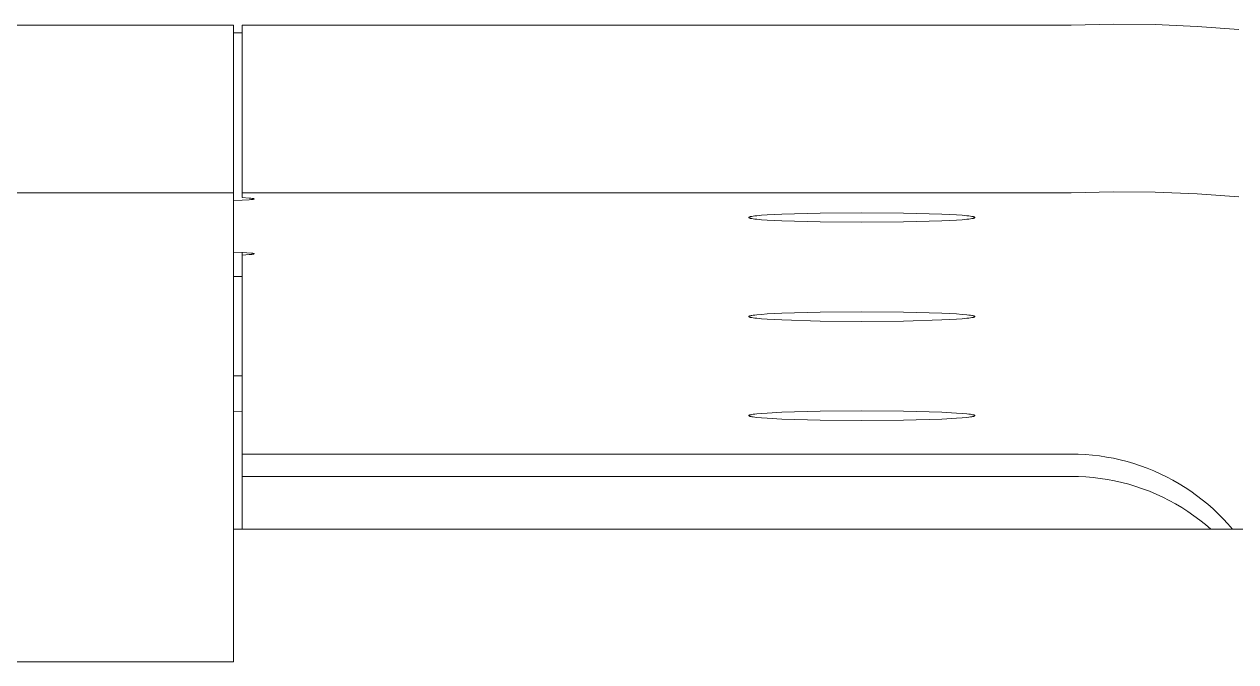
# Model space of a CAD drawing. Header units: inches. Extents: x -12 to 193, y -19 to 105.
# Drawn here: x 0.465 to 1.604, y 103.015 to 103.615 of the extents above; entities that cross this region are included whole.
import ezdxf

# ---------------------------------------------------------------- set-up
doc = ezdxf.new("R2010")
doc.units = ezdxf.units.IN
doc.layers.add('ZANO_R', color=7, linetype='Continuous', lineweight=0)

msp = doc.modelspace()

# ---------------------------------------------------------------- linework, layer by layer
at = {"layer": 'ZANO_R'}
for p, q in [((0.66226, 103.61349), (0.26856, 103.61349)), ((0.66226, 103.61349), (0.66226, 103.45615)), ((0.67014, 103.60654), (0.66226, 103.60629)), ((1.44966, 103.61353), (0.67014, 103.61353)), ((0.67014, 103.61353), (0.67014, 103.45619)), ((1.4891, 103.61452), (1.44966, 103.61353)), ((1.52855, 103.61418), (1.4891, 103.61452)), ((1.56796, 103.61251), (1.52855, 103.61418)), ((1.6073, 103.60952), (1.56796, 103.61251)), ((0.26856, 103.45615), (0.66226, 103.45615)), ((0.66226, 103.45615), (0.66226, 103.11839)), ((0.67014, 103.4492), (0.66226, 103.44895)), ((1.44966, 103.45619), (0.67014, 103.45619)), ((0.67014, 103.45619), (0.67014, 103.45156)), ((0.67014, 103.45156), (0.67672, 103.45119)), ((0.67672, 103.44957), (0.67014, 103.4492)), ((0.67672, 103.45119), (0.67843, 103.45104)), ((0.67843, 103.44972), (0.67672, 103.44957)), ((0.67843, 103.45104), (0.67981, 103.45088)), ((0.67981, 103.44988), (0.67843, 103.44972)), ((0.67981, 103.45088), (0.68037, 103.4508)), ((0.68037, 103.44996), (0.67981, 103.44988)), ((0.68037, 103.4508), (0.68061, 103.45076)), ((0.68061, 103.45), (0.68037, 103.44996)), ((0.68061, 103.45076), (0.68083, 103.45072)), ((0.68083, 103.45004), (0.68061, 103.45)), ((0.68083, 103.45072), (0.68103, 103.45068)), ((0.68103, 103.45008), (0.68083, 103.45004)), ((0.68103, 103.45068), (0.68111, 103.45066)), ((0.68111, 103.4501), (0.68103, 103.45008)), ((0.68111, 103.45066), (0.68119, 103.45064)), ((0.68119, 103.45012), (0.68111, 103.4501)), ((0.68119, 103.45064), (0.68127, 103.45062)), ((0.68127, 103.45014), (0.68119, 103.45012)), ((0.68127, 103.45062), (0.68134, 103.45059)), ((0.68134, 103.45017), (0.68127, 103.45014)), ((0.68134, 103.45059), (0.6814, 103.45057)), ((0.6814, 103.45019), (0.68134, 103.45017)), ((0.6814, 103.45057), (0.68143, 103.45056)), ((0.68143, 103.4502), (0.6814, 103.45019)), ((0.68143, 103.45056), (0.68146, 103.45055)), ((0.68146, 103.45021), (0.68143, 103.4502)), ((0.68146, 103.45055), (0.68148, 103.45054)), ((0.68148, 103.45022), (0.68146, 103.45021)), ((0.68148, 103.45054), (0.68151, 103.45053)), ((0.68151, 103.45023), (0.68148, 103.45022)), ((0.68151, 103.45053), (0.68153, 103.45052)), ((0.68153, 103.45024), (0.68151, 103.45023)), ((0.68153, 103.45052), (0.68155, 103.45051)), ((0.68155, 103.45025), (0.68153, 103.45024)), ((0.68155, 103.45051), (0.68157, 103.4505)), ((0.68157, 103.45026), (0.68155, 103.45025)), ((0.68157, 103.4505), (0.68158, 103.45049)), ((0.68158, 103.45027), (0.68157, 103.45026)), ((0.68158, 103.45049), (0.6816, 103.45048)), ((0.6816, 103.45028), (0.68158, 103.45027)), ((0.6816, 103.45048), (0.68161, 103.45047)), ((0.68161, 103.45029), (0.6816, 103.45028)), ((0.68161, 103.45047), (0.68163, 103.45046)), ((0.68163, 103.4503), (0.68161, 103.45029)), ((0.68163, 103.45046), (0.68164, 103.45044)), ((0.68164, 103.45032), (0.68163, 103.4503)), ((0.68164, 103.45044), (0.68165, 103.45043)), ((0.68165, 103.45033), (0.68164, 103.45032)), ((0.68165, 103.45043), (0.68165, 103.45042)), ((0.68165, 103.45042), (0.68166, 103.45041)), ((0.68166, 103.45035), (0.68165, 103.45034)), ((0.68165, 103.45034), (0.68165, 103.45033)), ((0.68166, 103.45041), (0.68166, 103.4504)), ((0.68166, 103.4504), (0.68167, 103.45039)), ((0.68167, 103.45037), (0.68166, 103.45036)), ((0.68166, 103.45036), (0.68166, 103.45035)), ((0.68167, 103.45039), (0.68167, 103.45038)), ((0.68167, 103.45038), (0.68167, 103.45037)), ((1.4891, 103.45718), (1.44966, 103.45619)), ((1.52855, 103.45684), (1.4891, 103.45718)), ((1.56796, 103.45517), (1.52855, 103.45684)), ((1.6073, 103.45219), (1.56796, 103.45517)), ((1.15398, 103.43456), (1.15839, 103.43497)), ((1.15839, 103.43497), (1.16384, 103.43537)), ((1.16384, 103.43537), (1.17765, 103.43609)), ((1.17765, 103.43609), (1.21368, 103.43709)), ((1.21368, 103.43709), (1.25281, 103.4374)), ((1.25281, 103.4374), (1.29194, 103.43709)), ((1.29194, 103.43709), (1.32798, 103.43609)), ((1.32798, 103.43609), (1.34178, 103.43537)), ((1.34178, 103.43537), (1.34724, 103.43497)), ((1.34724, 103.43497), (1.35165, 103.43456)), ((1.14651, 103.43294), (1.14652, 103.43296)), ((1.14651, 103.43291), (1.14651, 103.43294)), ((1.14651, 103.43289), (1.14651, 103.43291)), ((1.14652, 103.43286), (1.14651, 103.43289)), ((1.14652, 103.43296), (1.14653, 103.43299)), ((1.14653, 103.43284), (1.14652, 103.43286)), ((1.14653, 103.43299), (1.14654, 103.43301)), ((1.14654, 103.43281), (1.14653, 103.43284)), ((1.14654, 103.43301), (1.14655, 103.43304)), ((1.14655, 103.43279), (1.14654, 103.43281)), ((1.14655, 103.43304), (1.14657, 103.43306)), ((1.14657, 103.43276), (1.14655, 103.43279)), ((1.14657, 103.43306), (1.14659, 103.43309)), ((1.14659, 103.43274), (1.14657, 103.43276)), ((1.14659, 103.43309), (1.14662, 103.43311)), ((1.14662, 103.43271), (1.14659, 103.43274)), ((1.14662, 103.43311), (1.14665, 103.43314)), ((1.14665, 103.43269), (1.14662, 103.43271)), ((1.14665, 103.43314), (1.14668, 103.43316)), ((1.14668, 103.43266), (1.14665, 103.43269)), ((1.14668, 103.43316), (1.14671, 103.43319)), ((1.14671, 103.43264), (1.14668, 103.43266)), ((1.14671, 103.43319), (1.14675, 103.43321)), ((1.14675, 103.43261), (1.14671, 103.43264)), ((1.14675, 103.43321), (1.1468, 103.43324)), ((1.1468, 103.43259), (1.14675, 103.43261)), ((1.1468, 103.43324), (1.14684, 103.43326)), ((1.14684, 103.43256), (1.1468, 103.43259)), ((1.14684, 103.43326), (1.14689, 103.43329)), ((1.14689, 103.43253), (1.14684, 103.43256)), ((1.14689, 103.43329), (1.14694, 103.43332)), ((1.14694, 103.43251), (1.14689, 103.43253)), ((1.14694, 103.43332), (1.147, 103.43334)), ((1.147, 103.43248), (1.14694, 103.43251)), ((1.147, 103.43334), (1.14706, 103.43337)), ((1.14706, 103.43246), (1.147, 103.43248)), ((1.14706, 103.43337), (1.14712, 103.43339)), ((1.14712, 103.43243), (1.14706, 103.43246)), ((1.14712, 103.43339), (1.14719, 103.43342)), ((1.14719, 103.43241), (1.14712, 103.43243)), ((1.14719, 103.43342), (1.14734, 103.43347)), ((1.14734, 103.43235), (1.14719, 103.43241)), ((1.14734, 103.43347), (1.1475, 103.43352)), ((1.1475, 103.4323), (1.14734, 103.43235)), ((1.1475, 103.43352), (1.14767, 103.43357)), ((1.14767, 103.43225), (1.1475, 103.4323)), ((1.14767, 103.43357), (1.14786, 103.43362)), ((1.14786, 103.4322), (1.14767, 103.43225)), ((1.14786, 103.43362), (1.14829, 103.43373)), ((1.14829, 103.4321), (1.14786, 103.4322)), ((1.14829, 103.43373), (1.14878, 103.43383)), ((1.14878, 103.43199), (1.14829, 103.4321)), ((1.14878, 103.43383), (1.14933, 103.43394)), ((1.14933, 103.43189), (1.14878, 103.43199)), ((1.14933, 103.43394), (1.15062, 103.43415)), ((1.15062, 103.43168), (1.14933, 103.43189)), ((1.15062, 103.43415), (1.15217, 103.43436)), ((1.15217, 103.43147), (1.15062, 103.43168)), ((1.15217, 103.43436), (1.15398, 103.43456)), ((1.15398, 103.43126), (1.15217, 103.43147)), ((1.15839, 103.43085), (1.15398, 103.43126)), ((1.16384, 103.43046), (1.15839, 103.43085)), ((1.17765, 103.42974), (1.16384, 103.43046)), ((1.21368, 103.42874), (1.17765, 103.42974)), ((1.25281, 103.42842), (1.21368, 103.42874)), ((1.29194, 103.42874), (1.25281, 103.42842)), ((1.32798, 103.42974), (1.29194, 103.42874)), ((1.34178, 103.43046), (1.32798, 103.42974)), ((1.34724, 103.43085), (1.34178, 103.43046)), ((1.35165, 103.43126), (1.34724, 103.43085)), ((1.35165, 103.43456), (1.35346, 103.43436)), ((1.35346, 103.43147), (1.35165, 103.43126)), ((1.35346, 103.43436), (1.35501, 103.43415)), ((1.35501, 103.43168), (1.35346, 103.43147)), ((1.35501, 103.43415), (1.3563, 103.43394)), ((1.3563, 103.43189), (1.35501, 103.43168)), ((1.3563, 103.43394), (1.35685, 103.43383)), ((1.35685, 103.43199), (1.3563, 103.43189)), ((1.35685, 103.43383), (1.35734, 103.43373)), ((1.35734, 103.4321), (1.35685, 103.43199)), ((1.35734, 103.43373), (1.35776, 103.43362)), ((1.35776, 103.4322), (1.35734, 103.4321)), ((1.35776, 103.43362), (1.35795, 103.43357)), ((1.35795, 103.43225), (1.35776, 103.4322)), ((1.35795, 103.43357), (1.35813, 103.43352)), ((1.35813, 103.4323), (1.35795, 103.43225)), ((1.35813, 103.43352), (1.35829, 103.43347)), ((1.35829, 103.43235), (1.35813, 103.4323)), ((1.35829, 103.43347), (1.35843, 103.43342)), ((1.35843, 103.43241), (1.35829, 103.43235)), ((1.35843, 103.43342), (1.3585, 103.43339)), ((1.3585, 103.43243), (1.35843, 103.43241)), ((1.3585, 103.43339), (1.35857, 103.43337)), ((1.35857, 103.43246), (1.3585, 103.43243)), ((1.35857, 103.43337), (1.35863, 103.43334)), ((1.35863, 103.43248), (1.35857, 103.43246)), ((1.35863, 103.43334), (1.35868, 103.43332)), ((1.35868, 103.43251), (1.35863, 103.43248)), ((1.35868, 103.43332), (1.35873, 103.43329)), ((1.35873, 103.43253), (1.35868, 103.43251)), ((1.35873, 103.43329), (1.35878, 103.43326)), ((1.35878, 103.43256), (1.35873, 103.43253)), ((1.35878, 103.43326), (1.35883, 103.43324)), ((1.35883, 103.43259), (1.35878, 103.43256)), ((1.35883, 103.43324), (1.35887, 103.43321)), ((1.35887, 103.43261), (1.35883, 103.43259)), ((1.35887, 103.43321), (1.35891, 103.43319)), ((1.35891, 103.43264), (1.35887, 103.43261)), ((1.35891, 103.43319), (1.35895, 103.43316)), ((1.35895, 103.43266), (1.35891, 103.43264)), ((1.35895, 103.43316), (1.35898, 103.43314)), ((1.35898, 103.43269), (1.35895, 103.43266)), ((1.35898, 103.43314), (1.35901, 103.43311)), ((1.35901, 103.43271), (1.35898, 103.43269)), ((1.35901, 103.43311), (1.35903, 103.43309)), ((1.35903, 103.43274), (1.35901, 103.43271)), ((1.35903, 103.43309), (1.35905, 103.43306)), ((1.35905, 103.43276), (1.35903, 103.43274)), ((1.35905, 103.43306), (1.35907, 103.43304)), ((1.35907, 103.43279), (1.35905, 103.43276)), ((1.35907, 103.43304), (1.35909, 103.43301)), ((1.35909, 103.43281), (1.35907, 103.43279)), ((1.35909, 103.43301), (1.3591, 103.43299)), ((1.3591, 103.43284), (1.35909, 103.43281)), ((1.3591, 103.43299), (1.35911, 103.43296)), ((1.35911, 103.43286), (1.3591, 103.43284)), ((1.35911, 103.43296), (1.35911, 103.43294)), ((1.35911, 103.43294), (1.35911, 103.43291)), ((1.35911, 103.43291), (1.35911, 103.43289)), ((1.35911, 103.43289), (1.35911, 103.43286)), ((0.66226, 103.40025), (0.67047, 103.39999)), ((0.67014, 103.39764), (0.67014, 103.39999)), ((0.67379, 103.39782), (0.67014, 103.39764)), ((0.67014, 103.39764), (0.67014, 103.21061)), ((0.67047, 103.39999), (0.67867, 103.39946)), ((0.6769, 103.39803), (0.67379, 103.39782)), ((0.6782, 103.39814), (0.6769, 103.39803)), ((0.67931, 103.39825), (0.6782, 103.39814)), ((0.67867, 103.39946), (0.67964, 103.39935)), ((0.68022, 103.39837), (0.67931, 103.39825)), ((0.67964, 103.39935), (0.68006, 103.39929)), ((0.68006, 103.39929), (0.68043, 103.39923)), ((0.68059, 103.39843), (0.68022, 103.39837)), ((0.68043, 103.39923), (0.68076, 103.39917)), ((0.68091, 103.39849), (0.68059, 103.39843)), ((0.68076, 103.39917), (0.68091, 103.39914)), ((0.68091, 103.39914), (0.68104, 103.39911)), ((0.68105, 103.39853), (0.68091, 103.39849)), ((0.68104, 103.39911), (0.68116, 103.39908)), ((0.68117, 103.39856), (0.68105, 103.39853)), ((0.68116, 103.39908), (0.68127, 103.39905)), ((0.68128, 103.39859), (0.68117, 103.39856)), ((0.68127, 103.39905), (0.68132, 103.39904)), ((0.68133, 103.3986), (0.68128, 103.39859)), ((0.68132, 103.39904), (0.68137, 103.39902)), ((0.68138, 103.39862), (0.68133, 103.3986)), ((0.68137, 103.39902), (0.68141, 103.39901)), ((0.68142, 103.39863), (0.68138, 103.39862)), ((0.68141, 103.39901), (0.68145, 103.39899)), ((0.68146, 103.39865), (0.68142, 103.39863)), ((0.68145, 103.39899), (0.68149, 103.39898)), ((0.68148, 103.39866), (0.68146, 103.39865)), ((0.6815, 103.39867), (0.68148, 103.39866)), ((0.68149, 103.39898), (0.6815, 103.39897)), ((0.6815, 103.39897), (0.68152, 103.39896)), ((0.68152, 103.39867), (0.6815, 103.39867)), ((0.68152, 103.39896), (0.68154, 103.39895)), ((0.68153, 103.39868), (0.68152, 103.39867)), ((0.68155, 103.39869), (0.68153, 103.39868)), ((0.68154, 103.39895), (0.68155, 103.39895)), ((0.68155, 103.39895), (0.68156, 103.39894)), ((0.68156, 103.3987), (0.68155, 103.39869)), ((0.68156, 103.39894), (0.68158, 103.39893)), ((0.68157, 103.39871), (0.68156, 103.3987)), ((0.68159, 103.39871), (0.68157, 103.39871)), ((0.68158, 103.39893), (0.68159, 103.39892)), ((0.68159, 103.39892), (0.6816, 103.39892)), ((0.6816, 103.39872), (0.68159, 103.39871)), ((0.6816, 103.39892), (0.68161, 103.39891)), ((0.68161, 103.39873), (0.6816, 103.39872)), ((0.68161, 103.39891), (0.68162, 103.3989)), ((0.68162, 103.39874), (0.68161, 103.39873)), ((0.68162, 103.3989), (0.68163, 103.39889)), ((0.68163, 103.39874), (0.68162, 103.39874)), ((0.68163, 103.39889), (0.68164, 103.39888)), ((0.68164, 103.39876), (0.68163, 103.39875)), ((0.68163, 103.39875), (0.68163, 103.39874)), ((0.68164, 103.39888), (0.68164, 103.39888)), ((0.68164, 103.39888), (0.68165, 103.39887)), ((0.68165, 103.39877), (0.68164, 103.39876)), ((0.68165, 103.39887), (0.68165, 103.39886)), ((0.68165, 103.39886), (0.68166, 103.39885)), ((0.68166, 103.39878), (0.68165, 103.39878)), ((0.68165, 103.39878), (0.68165, 103.39877)), ((0.68166, 103.39885), (0.68166, 103.39885)), ((0.68166, 103.39885), (0.68166, 103.39884)), ((0.68166, 103.39884), (0.68167, 103.39883)), ((0.68167, 103.39881), (0.68166, 103.3988)), ((0.68166, 103.3988), (0.68166, 103.39879)), ((0.68166, 103.39879), (0.68166, 103.39878)), ((0.68167, 103.39883), (0.68167, 103.39882)), ((0.68167, 103.39882), (0.68167, 103.39881)), ((0.68167, 103.39881), (0.68167, 103.39881)), ((0.67014, 103.37735), (0.66226, 103.37735)), ((1.17765, 103.34299), (1.21368, 103.34399)), ((1.21368, 103.34399), (1.25281, 103.3443)), ((1.25281, 103.3443), (1.29194, 103.34399)), ((1.29194, 103.34399), (1.32798, 103.34299)), ((1.14651, 103.33984), (1.14652, 103.33986)), ((1.14651, 103.33981), (1.14651, 103.33984)), ((1.14651, 103.33979), (1.14651, 103.33981)), ((1.14652, 103.33976), (1.14651, 103.33979)), ((1.14652, 103.33986), (1.14653, 103.33989)), ((1.14653, 103.33974), (1.14652, 103.33976)), ((1.14653, 103.33989), (1.14654, 103.33991)), ((1.14654, 103.33971), (1.14653, 103.33974)), ((1.14654, 103.33991), (1.14655, 103.33994)), ((1.14655, 103.33969), (1.14654, 103.33971)), ((1.14655, 103.33994), (1.14657, 103.33996)), ((1.14657, 103.33966), (1.14655, 103.33969)), ((1.14657, 103.33996), (1.14659, 103.33999)), ((1.14659, 103.33964), (1.14657, 103.33966)), ((1.14659, 103.33999), (1.14662, 103.34001)), ((1.14662, 103.33961), (1.14659, 103.33964)), ((1.14662, 103.34001), (1.14665, 103.34004)), ((1.14665, 103.33959), (1.14662, 103.33961)), ((1.14665, 103.34004), (1.14668, 103.34006)), ((1.14668, 103.33956), (1.14665, 103.33959)), ((1.14668, 103.34006), (1.14671, 103.34009)), ((1.14671, 103.33954), (1.14668, 103.33956)), ((1.14671, 103.34009), (1.14675, 103.34011)), ((1.14675, 103.33951), (1.14671, 103.33954)), ((1.14675, 103.34011), (1.1468, 103.34014)), ((1.1468, 103.33949), (1.14675, 103.33951)), ((1.1468, 103.34014), (1.14684, 103.34016)), ((1.14684, 103.33946), (1.1468, 103.33949)), ((1.14684, 103.34016), (1.14689, 103.34019)), ((1.14689, 103.33943), (1.14684, 103.33946)), ((1.14689, 103.34019), (1.14694, 103.34022)), ((1.14694, 103.33941), (1.14689, 103.33943)), ((1.14694, 103.34022), (1.147, 103.34024)), ((1.147, 103.33938), (1.14694, 103.33941)), ((1.147, 103.34024), (1.14706, 103.34027)), ((1.14706, 103.33936), (1.147, 103.33938)), ((1.14706, 103.34027), (1.14712, 103.34029)), ((1.14712, 103.33933), (1.14706, 103.33936)), ((1.14712, 103.34029), (1.14719, 103.34032)), ((1.14719, 103.33931), (1.14712, 103.33933)), ((1.14719, 103.34032), (1.14734, 103.34037)), ((1.14734, 103.33925), (1.14719, 103.33931)), ((1.14734, 103.34037), (1.1475, 103.34042)), ((1.1475, 103.3392), (1.14734, 103.33925)), ((1.1475, 103.34042), (1.14767, 103.34047)), ((1.14767, 103.33915), (1.1475, 103.3392)), ((1.14767, 103.34047), (1.14786, 103.34052)), ((1.14786, 103.3391), (1.14767, 103.33915)), ((1.14786, 103.34052), (1.14829, 103.34063)), ((1.14829, 103.339), (1.14786, 103.3391)), ((1.14829, 103.34063), (1.14878, 103.34073)), ((1.14878, 103.33889), (1.14829, 103.339)), ((1.14878, 103.34073), (1.14933, 103.34084)), ((1.14933, 103.33879), (1.14878, 103.33889)), ((1.14933, 103.34084), (1.15062, 103.34105)), ((1.15062, 103.33858), (1.14933, 103.33879)), ((1.15062, 103.34105), (1.15217, 103.34126)), ((1.15217, 103.33837), (1.15062, 103.33858)), ((1.15217, 103.34126), (1.15398, 103.34146)), ((1.15398, 103.33816), (1.15217, 103.33837)), ((1.15398, 103.34146), (1.15839, 103.34187)), ((1.15839, 103.33775), (1.15398, 103.33816)), ((1.15839, 103.34187), (1.16384, 103.34227)), ((1.16384, 103.33736), (1.15839, 103.33775)), ((1.16384, 103.34227), (1.17765, 103.34299)), ((1.17765, 103.33664), (1.16384, 103.33736)), ((1.21368, 103.33564), (1.17765, 103.33664)), ((1.25281, 103.33532), (1.21368, 103.33564)), ((1.29194, 103.33564), (1.25281, 103.33532)), ((1.32798, 103.33664), (1.29194, 103.33564)), ((1.32798, 103.34299), (1.34178, 103.34227)), ((1.34178, 103.33736), (1.32798, 103.33664)), ((1.34178, 103.34227), (1.34724, 103.34187)), ((1.34724, 103.33775), (1.34178, 103.33736)), ((1.34724, 103.34187), (1.35165, 103.34146)), ((1.35165, 103.33816), (1.34724, 103.33775)), ((1.35165, 103.34146), (1.35346, 103.34126)), ((1.35346, 103.33837), (1.35165, 103.33816)), ((1.35346, 103.34126), (1.35501, 103.34105)), ((1.35501, 103.33858), (1.35346, 103.33837)), ((1.35501, 103.34105), (1.3563, 103.34084)), ((1.3563, 103.33879), (1.35501, 103.33858)), ((1.3563, 103.34084), (1.35685, 103.34073)), ((1.35685, 103.33889), (1.3563, 103.33879)), ((1.35685, 103.34073), (1.35734, 103.34063)), ((1.35734, 103.339), (1.35685, 103.33889)), ((1.35734, 103.34063), (1.35776, 103.34052)), ((1.35776, 103.3391), (1.35734, 103.339)), ((1.35776, 103.34052), (1.35795, 103.34047)), ((1.35795, 103.33915), (1.35776, 103.3391)), ((1.35795, 103.34047), (1.35813, 103.34042)), ((1.35813, 103.3392), (1.35795, 103.33915)), ((1.35813, 103.34042), (1.35829, 103.34037)), ((1.35829, 103.33925), (1.35813, 103.3392)), ((1.35829, 103.34037), (1.35843, 103.34032)), ((1.35843, 103.33931), (1.35829, 103.33925)), ((1.35843, 103.34032), (1.3585, 103.34029)), ((1.3585, 103.33933), (1.35843, 103.33931)), ((1.3585, 103.34029), (1.35857, 103.34027)), ((1.35857, 103.33936), (1.3585, 103.33933)), ((1.35857, 103.34027), (1.35863, 103.34024)), ((1.35863, 103.33938), (1.35857, 103.33936)), ((1.35863, 103.34024), (1.35868, 103.34022)), ((1.35868, 103.33941), (1.35863, 103.33938)), ((1.35868, 103.34022), (1.35873, 103.34019)), ((1.35873, 103.33943), (1.35868, 103.33941)), ((1.35873, 103.34019), (1.35878, 103.34016)), ((1.35878, 103.33946), (1.35873, 103.33943)), ((1.35878, 103.34016), (1.35883, 103.34014)), ((1.35883, 103.33949), (1.35878, 103.33946)), ((1.35883, 103.34014), (1.35887, 103.34011)), ((1.35887, 103.33951), (1.35883, 103.33949)), ((1.35887, 103.34011), (1.35891, 103.34009)), ((1.35891, 103.33954), (1.35887, 103.33951)), ((1.35891, 103.34009), (1.35895, 103.34006)), ((1.35895, 103.33956), (1.35891, 103.33954)), ((1.35895, 103.34006), (1.35898, 103.34004)), ((1.35898, 103.33959), (1.35895, 103.33956)), ((1.35898, 103.34004), (1.35901, 103.34001)), ((1.35901, 103.33961), (1.35898, 103.33959)), ((1.35901, 103.34001), (1.35903, 103.33999)), ((1.35903, 103.33964), (1.35901, 103.33961)), ((1.35903, 103.33999), (1.35905, 103.33996)), ((1.35905, 103.33966), (1.35903, 103.33964)), ((1.35905, 103.33996), (1.35907, 103.33994)), ((1.35907, 103.33969), (1.35905, 103.33966)), ((1.35907, 103.33994), (1.35909, 103.33991)), ((1.35909, 103.33971), (1.35907, 103.33969)), ((1.35909, 103.33991), (1.3591, 103.33989)), ((1.3591, 103.33974), (1.35909, 103.33971)), ((1.3591, 103.33989), (1.35911, 103.33986)), ((1.35911, 103.33976), (1.3591, 103.33974)), ((1.35911, 103.33986), (1.35911, 103.33984)), ((1.35911, 103.33984), (1.35911, 103.33981)), ((1.35911, 103.33981), (1.35911, 103.33979)), ((1.35911, 103.33979), (1.35911, 103.33976)), ((0.67014, 103.28425), (0.66226, 103.28425)), ((0.67014, 103.25077), (0.66226, 103.25051)), ((1.14651, 103.24674), (1.14652, 103.24676)), ((1.14651, 103.24671), (1.14651, 103.24674)), ((1.14651, 103.24669), (1.14651, 103.24671)), ((1.14652, 103.24666), (1.14651, 103.24669)), ((1.14652, 103.24676), (1.14653, 103.24679)), ((1.14653, 103.24664), (1.14652, 103.24666)), ((1.14653, 103.24679), (1.14654, 103.24681)), ((1.14654, 103.24661), (1.14653, 103.24664)), ((1.14654, 103.24681), (1.14655, 103.24684)), ((1.14655, 103.24659), (1.14654, 103.24661)), ((1.14655, 103.24684), (1.14657, 103.24686)), ((1.14657, 103.24656), (1.14655, 103.24659)), ((1.14657, 103.24686), (1.14659, 103.24689)), ((1.14659, 103.24654), (1.14657, 103.24656)), ((1.14659, 103.24689), (1.14662, 103.24691)), ((1.14662, 103.24651), (1.14659, 103.24654)), ((1.14662, 103.24691), (1.14665, 103.24694)), ((1.14665, 103.24649), (1.14662, 103.24651)), ((1.14665, 103.24694), (1.14668, 103.24696)), ((1.14668, 103.24646), (1.14665, 103.24649)), ((1.14668, 103.24696), (1.14671, 103.24699)), ((1.14671, 103.24644), (1.14668, 103.24646)), ((1.14671, 103.24699), (1.14675, 103.24701)), ((1.14675, 103.24641), (1.14671, 103.24644)), ((1.14675, 103.24701), (1.1468, 103.24704)), ((1.1468, 103.24639), (1.14675, 103.24641)), ((1.1468, 103.24704), (1.14684, 103.24706)), ((1.14684, 103.24636), (1.1468, 103.24639)), ((1.14684, 103.24706), (1.14689, 103.24709)), ((1.14689, 103.24633), (1.14684, 103.24636)), ((1.14689, 103.24709), (1.14694, 103.24712)), ((1.14694, 103.24631), (1.14689, 103.24633)), ((1.14694, 103.24712), (1.147, 103.24714)), ((1.147, 103.24628), (1.14694, 103.24631)), ((1.147, 103.24714), (1.14706, 103.24717)), ((1.14706, 103.24626), (1.147, 103.24628)), ((1.14706, 103.24717), (1.14712, 103.24719)), ((1.14712, 103.24623), (1.14706, 103.24626)), ((1.14712, 103.24719), (1.14719, 103.24722)), ((1.14719, 103.24621), (1.14712, 103.24623)), ((1.14719, 103.24722), (1.14734, 103.24727)), ((1.14734, 103.24615), (1.14719, 103.24621)), ((1.14734, 103.24727), (1.1475, 103.24732)), ((1.1475, 103.2461), (1.14734, 103.24615)), ((1.1475, 103.24732), (1.14767, 103.24737)), ((1.14767, 103.24605), (1.1475, 103.2461)), ((1.14767, 103.24737), (1.14786, 103.24742)), ((1.14786, 103.246), (1.14767, 103.24605)), ((1.14786, 103.24742), (1.14829, 103.24753)), ((1.14829, 103.2459), (1.14786, 103.246)), ((1.14829, 103.24753), (1.14878, 103.24763)), ((1.14878, 103.24579), (1.14829, 103.2459)), ((1.14878, 103.24763), (1.14933, 103.24774)), ((1.14933, 103.24569), (1.14878, 103.24579)), ((1.14933, 103.24774), (1.15062, 103.24795)), ((1.15062, 103.24548), (1.14933, 103.24569)), ((1.15062, 103.24795), (1.15217, 103.24816)), ((1.15217, 103.24527), (1.15062, 103.24548)), ((1.15217, 103.24816), (1.15398, 103.24836)), ((1.15398, 103.24506), (1.15217, 103.24527)), ((1.15398, 103.24836), (1.15839, 103.24877)), ((1.15839, 103.24465), (1.15398, 103.24506)), ((1.15839, 103.24877), (1.16384, 103.24917)), ((1.16384, 103.24426), (1.15839, 103.24465)), ((1.16384, 103.24917), (1.17765, 103.24989)), ((1.17765, 103.24354), (1.16384, 103.24426)), ((1.17765, 103.24989), (1.21368, 103.25089)), ((1.21368, 103.24254), (1.17765, 103.24354)), ((1.21368, 103.25089), (1.25281, 103.2512)), ((1.25281, 103.24222), (1.21368, 103.24254)), ((1.25281, 103.2512), (1.29194, 103.25089)), ((1.29194, 103.24254), (1.25281, 103.24222)), ((1.29194, 103.25089), (1.32798, 103.24989)), ((1.32798, 103.24354), (1.29194, 103.24254)), ((1.32798, 103.24989), (1.34178, 103.24917)), ((1.34178, 103.24426), (1.32798, 103.24354)), ((1.34178, 103.24917), (1.34724, 103.24877)), ((1.34724, 103.24465), (1.34178, 103.24426)), ((1.34724, 103.24877), (1.35165, 103.24836)), ((1.35165, 103.24506), (1.34724, 103.24465)), ((1.35165, 103.24836), (1.35346, 103.24816)), ((1.35346, 103.24527), (1.35165, 103.24506)), ((1.35346, 103.24816), (1.35501, 103.24795)), ((1.35501, 103.24548), (1.35346, 103.24527)), ((1.35501, 103.24795), (1.3563, 103.24774)), ((1.3563, 103.24569), (1.35501, 103.24548)), ((1.3563, 103.24774), (1.35685, 103.24763)), ((1.35685, 103.24579), (1.3563, 103.24569)), ((1.35685, 103.24763), (1.35734, 103.24753)), ((1.35734, 103.2459), (1.35685, 103.24579)), ((1.35734, 103.24753), (1.35776, 103.24742)), ((1.35776, 103.246), (1.35734, 103.2459)), ((1.35776, 103.24742), (1.35795, 103.24737)), ((1.35795, 103.24605), (1.35776, 103.246)), ((1.35795, 103.24737), (1.35813, 103.24732)), ((1.35813, 103.2461), (1.35795, 103.24605)), ((1.35813, 103.24732), (1.35829, 103.24727)), ((1.35829, 103.24615), (1.35813, 103.2461)), ((1.35829, 103.24727), (1.35843, 103.24722)), ((1.35843, 103.24621), (1.35829, 103.24615)), ((1.35843, 103.24722), (1.3585, 103.24719)), ((1.3585, 103.24623), (1.35843, 103.24621)), ((1.3585, 103.24719), (1.35857, 103.24717)), ((1.35857, 103.24626), (1.3585, 103.24623)), ((1.35857, 103.24717), (1.35863, 103.24714)), ((1.35863, 103.24628), (1.35857, 103.24626)), ((1.35863, 103.24714), (1.35868, 103.24712)), ((1.35868, 103.24631), (1.35863, 103.24628)), ((1.35868, 103.24712), (1.35873, 103.24709)), ((1.35873, 103.24633), (1.35868, 103.24631)), ((1.35873, 103.24709), (1.35878, 103.24706)), ((1.35878, 103.24636), (1.35873, 103.24633)), ((1.35878, 103.24706), (1.35883, 103.24704)), ((1.35883, 103.24639), (1.35878, 103.24636)), ((1.35883, 103.24704), (1.35887, 103.24701)), ((1.35887, 103.24641), (1.35883, 103.24639)), ((1.35887, 103.24701), (1.35891, 103.24699)), ((1.35891, 103.24644), (1.35887, 103.24641)), ((1.35891, 103.24699), (1.35895, 103.24696)), ((1.35895, 103.24646), (1.35891, 103.24644)), ((1.35895, 103.24696), (1.35898, 103.24694)), ((1.35898, 103.24649), (1.35895, 103.24646)), ((1.35898, 103.24694), (1.35901, 103.24691)), ((1.35901, 103.24651), (1.35898, 103.24649)), ((1.35901, 103.24691), (1.35903, 103.24689)), ((1.35903, 103.24654), (1.35901, 103.24651)), ((1.35903, 103.24689), (1.35905, 103.24686)), ((1.35905, 103.24656), (1.35903, 103.24654)), ((1.35905, 103.24686), (1.35907, 103.24684)), ((1.35907, 103.24659), (1.35905, 103.24656)), ((1.35907, 103.24684), (1.35909, 103.24681)), ((1.35909, 103.24661), (1.35907, 103.24659)), ((1.35909, 103.24681), (1.3591, 103.24679)), ((1.3591, 103.24664), (1.35909, 103.24661)), ((1.3591, 103.24679), (1.35911, 103.24676)), ((1.35911, 103.24666), (1.3591, 103.24664)), ((1.35911, 103.24676), (1.35911, 103.24674)), ((1.35911, 103.24674), (1.35911, 103.24671)), ((1.35911, 103.24671), (1.35911, 103.24669)), ((1.35911, 103.24669), (1.35911, 103.24666)), ((0.67014, 103.21061), (1.44966, 103.21061)), ((0.67014, 103.21061), (0.67014, 103.18967)), ((1.44966, 103.21061), (1.45631, 103.2105)), ((1.45631, 103.2105), (1.46294, 103.21017)), ((1.46294, 103.21017), (1.46957, 103.20962)), ((1.46957, 103.20962), (1.47617, 103.20885)), ((1.47617, 103.20885), (1.48274, 103.20785)), ((1.48274, 103.20785), (1.48927, 103.20664)), ((1.48927, 103.20664), (1.49576, 103.2052)), ((1.49576, 103.2052), (1.5022, 103.20355)), ((1.5022, 103.20355), (1.50857, 103.20168)), ((1.50857, 103.20168), (1.51488, 103.1996)), ((1.51488, 103.1996), (1.52112, 103.19731)), ((1.52112, 103.19731), (1.52728, 103.1948)), ((0.67014, 103.13989), (0.67014, 103.18967)), ((0.67014, 103.18967), (1.44966, 103.18967)), ((1.44966, 103.18967), (1.4565, 103.18955)), ((1.4565, 103.18955), (1.46333, 103.1892)), ((1.46333, 103.1892), (1.47014, 103.18862)), ((1.47014, 103.18862), (1.47693, 103.18779)), ((1.47693, 103.18779), (1.48368, 103.18674)), ((1.48368, 103.18674), (1.4904, 103.18545)), ((1.4904, 103.18545), (1.49706, 103.18393)), ((1.52728, 103.1948), (1.53335, 103.1921)), ((1.53335, 103.1921), (1.53932, 103.18919)), ((1.53932, 103.18919), (1.5452, 103.18608)), ((1.5452, 103.18608), (1.55096, 103.18278)), ((1.49706, 103.18393), (1.50367, 103.18218)), ((1.50367, 103.18218), (1.51022, 103.18021)), ((1.51022, 103.18021), (1.51669, 103.17801)), ((1.51669, 103.17801), (1.52308, 103.17559)), ((1.52308, 103.17559), (1.52939, 103.17294)), ((1.52939, 103.17294), (1.5356, 103.17008)), ((1.55096, 103.18278), (1.55661, 103.17928)), ((1.55661, 103.17928), (1.56214, 103.17559)), ((1.56214, 103.17559), (1.56755, 103.17173)), ((1.5356, 103.17008), (1.54171, 103.16701)), ((1.54171, 103.16701), (1.54771, 103.16373)), ((1.54771, 103.16373), (1.55359, 103.16025)), ((1.56755, 103.17173), (1.57282, 103.16768)), ((1.57282, 103.16768), (1.57795, 103.16346)), ((1.57795, 103.16346), (1.58293, 103.15906)), ((1.55359, 103.16025), (1.55935, 103.15656)), ((1.55935, 103.15656), (1.56497, 103.15267)), ((1.56497, 103.15267), (1.57046, 103.1486)), ((1.58293, 103.15906), (1.58777, 103.1545)), ((1.58777, 103.1545), (1.59245, 103.14979)), ((0.66226, 103.13989), (32.55201, 103.13989)), ((1.57046, 103.1486), (1.57581, 103.14434)), ((1.57581, 103.14434), (1.581, 103.13989)), ((1.59245, 103.14979), (1.59697, 103.14491)), ((1.59697, 103.14491), (1.60132, 103.13989)), ((0.66226, 103.11839), (0.66226, 103.01545)), ((0.26856, 103.01544), (0.66226, 103.01544))]:
    msp.add_line(p, q, dxfattribs=at)

doc.saveas('drawing.dxf')
